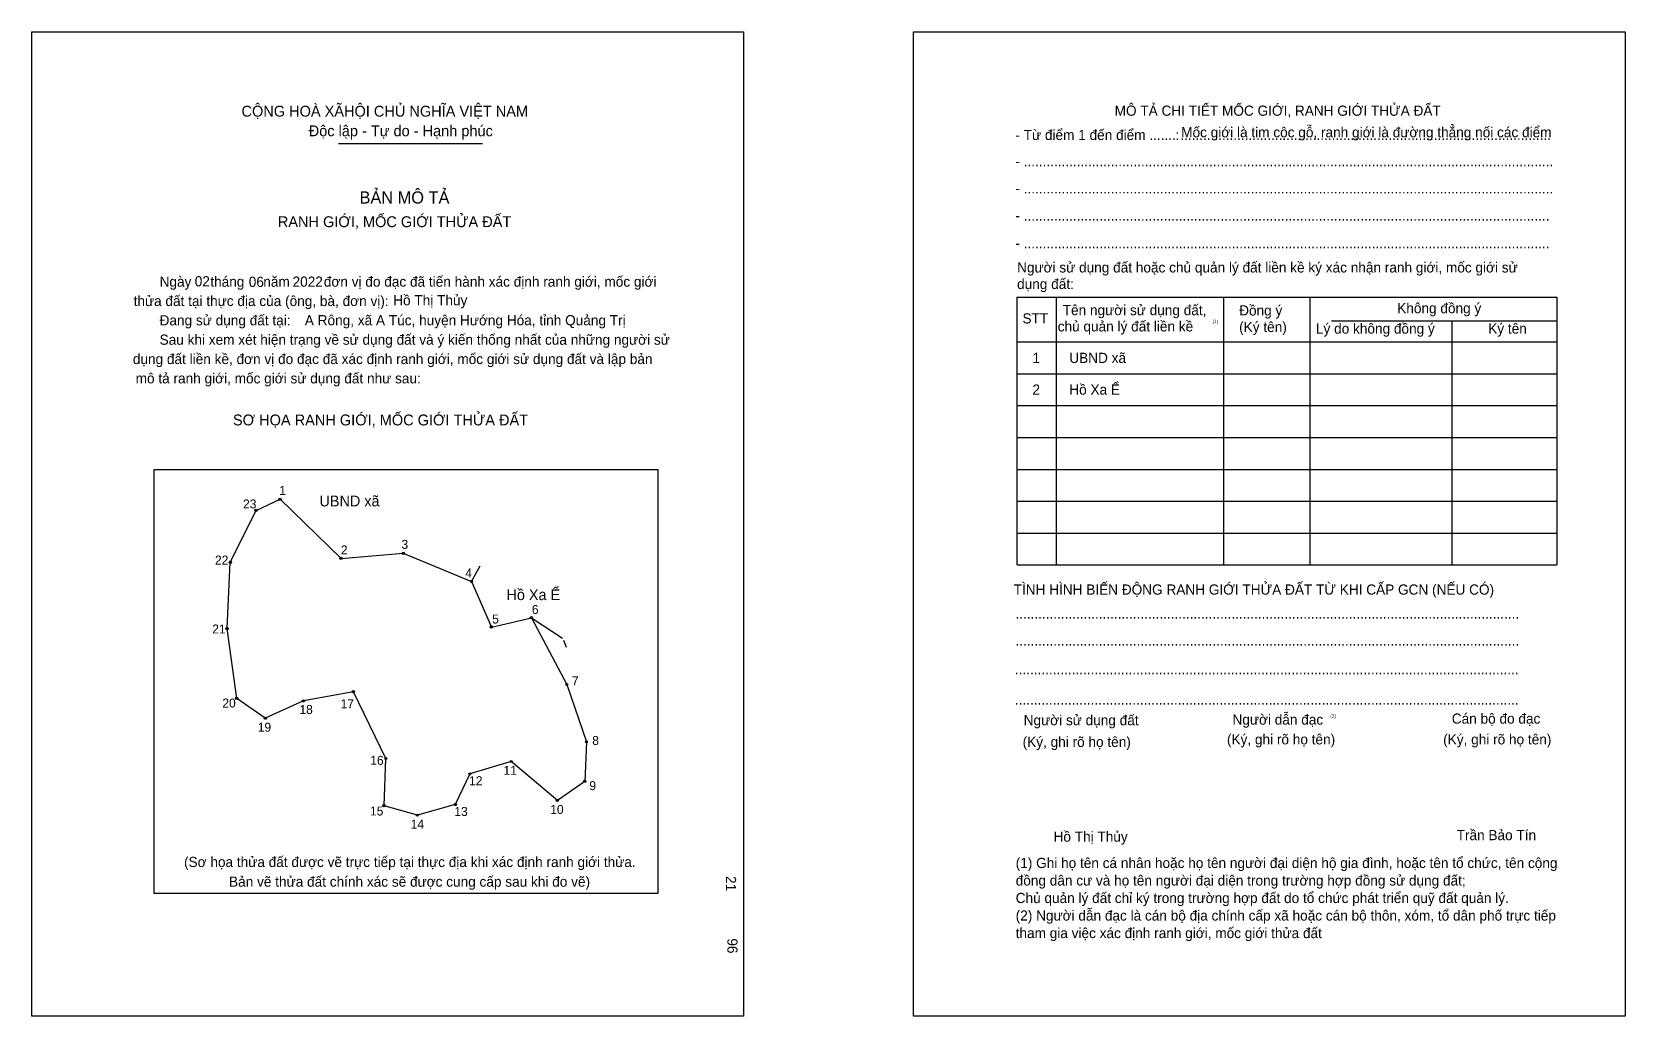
# Model space of a CAD drawing. Extents: x 547424 to 548055, y 1825659 to 1826049.
import ezdxf

# ---------------------------------------------------------------- set-up
doc = ezdxf.new("R2010")
doc.units = 0
for name, color, linetype in [('bmtKhungInTrang1', 7, 'Continuous'), ('bmtKhungInTrang2', 7, 'Continuous'), ('bmtNoiDung', 7, 'Continuous'), ('bmtTemplate', 7, 'Continuous'), ('CanhThua', 7, 'Continuous'), ('MocDinhThua', 7, 'Continuous'), ('RauThua', 7, 'Continuous'), ('SoHieuDinhThua', 7, 'Continuous'), ('TenChuLanCan', 7, 'Continuous')]:
    doc.layers.add(name, color=color, linetype=linetype)

msp = doc.modelspace()

# ---------------------------------------------------------------- linework, layer by layer
at = {"layer": 'bmtKhungInTrang1'}
msp.add_lwpolyline([(547424.48, 1826048.94), (547706.09, 1826048.94), (547706.09, 1825659.44), (547424.48, 1825659.44)], close=True, dxfattribs=at)
at = {"layer": 'bmtKhungInTrang2'}
msp.add_lwpolyline([(547773.24, 1826048.94), (548054.86, 1826048.94), (548054.86, 1825659.44), (547773.24, 1825659.44)], close=True, dxfattribs=at)
at = {"layer": 'bmtTemplate'}
for p, q in [((547545.83, 1826004.8), (547602.78, 1826004.8)), ((547829.74, 1825943.89), (547829.74, 1825838)), ((547895.98, 1825943.89), (547895.98, 1825838)), ((547930.07, 1825944.01), (547930.07, 1825838)), ((548027.89, 1825943.89), (548027.89, 1825838)), ((547938.71, 1825934.56), (548027.89, 1825934.56)), ((547814.29, 1825926.24), (548027.89, 1825926.24)), ((547814.29, 1825913.63), (548027.89, 1825913.63)), ((547814.29, 1825901.03), (548027.89, 1825901.03)), ((547814.29, 1825888.42), (548027.89, 1825888.42)), ((547814.29, 1825875.81), (548027.89, 1825875.81)), ((547814.29, 1825863.21), (548027.89, 1825863.21)), ((547814.29, 1825850.6), (548027.89, 1825850.6)), ((547814.29, 1825838), (548027.89, 1825838))]:
    msp.add_line(p, q, dxfattribs=at)
for points in [[(547814.16, 1825943.89), (548027.89, 1825943.89)], [(547814.16, 1825943.89), (547814.16, 1825838)], [(547986.32, 1825934.43), (547986.32, 1825838)]]:
    msp.add_lwpolyline(points, dxfattribs=at)
msp.add_lwpolyline([(547472.93, 1825707.95), (547472.93, 1825875.8), (547672.19, 1825875.8), (547672.19, 1825707.95)], close=True, dxfattribs=at)
at = {"layer": 'CanhThua'}
for p, q in [((547513.16, 1825859.59), (547522.66, 1825863.99)), ((547522.66, 1825863.99), (547546.79, 1825840.59)), ((547503, 1825839.03), (547513.16, 1825859.59)), ((547501.71, 1825812.8), (547503, 1825839.03)), ((547546.79, 1825840.59), (547571.42, 1825842.6)), ((547571.42, 1825842.6), (547598.4, 1825831.45)), ((547598.4, 1825831.45), (547606.28, 1825813.41)), ((547505.52, 1825785.18), (547501.71, 1825812.8)), ((547606.28, 1825813.41), (547622.11, 1825817.12)), ((547622.11, 1825817.12), (547636.13, 1825790.65)), ((547551.69, 1825787.83), (547531.92, 1825784.18)), ((547564.5, 1825761.41), (547551.69, 1825787.83)), ((547636.13, 1825790.65), (547643.93, 1825768)), ((547516.84, 1825777.32), (547505.52, 1825785.18)), ((547531.92, 1825784.18), (547516.84, 1825777.32)), ((547643.93, 1825768), (547643.2, 1825752.35)), ((547563.81, 1825742.71), (547564.5, 1825761.41)), ((547614.1, 1825760.19), (547597.77, 1825755.3)), ((547632.38, 1825744.8), (547614.1, 1825760.19)), ((547597.77, 1825755.3), (547592, 1825743.16)), ((547643.2, 1825752.35), (547632.38, 1825744.8)), ((547592, 1825743.16), (547577.01, 1825738.99)), ((547577.01, 1825738.99), (547563.81, 1825742.71))]:
    msp.add_line(p, q, dxfattribs=at)
at = {"layer": 'MocDinhThua'}
for centre in [(547522.66, 1825863.99), (547513.16, 1825859.59), (547503, 1825839.03), (547546.79, 1825840.59), (547571.42, 1825842.6), (547598.4, 1825831.45), (547501.71, 1825812.8), (547606.28, 1825813.41), (547622.11, 1825817.12), (547551.69, 1825787.83), (547636.13, 1825790.65), (547505.52, 1825785.18), (547531.92, 1825784.18), (547516.84, 1825777.32), (547643.93, 1825768), (547564.5, 1825761.41), (547597.77, 1825755.3), (547614.1, 1825760.19), (547643.2, 1825752.35), (547563.81, 1825742.71), (547592, 1825743.16), (547632.38, 1825744.8), (547577.01, 1825738.99)]:
    msp.add_circle(centre, 0.427, dxfattribs=at)
at = {"layer": 'RauThua'}
for p, q in [((547598.4, 1825831.45), (547601.83, 1825837.64)), ((547622.11, 1825817.12), (547634.44, 1825809.03)), ((547634.87, 1825808.21), (547635.86, 1825805.43))]:
    msp.add_line(p, q, dxfattribs=at)

# ---------------------------------------------------------------- texts
at = {"layer": 'bmtNoiDung'}
for s, height, p in [('02', 4.029, (547488.92, 1825948.23)), ('06', 4.029, (547510.29, 1825948)), ('2022', 4.029, (547527.62, 1825948.09)), ('Hồ Thị Thủy', 4.0294, (547567.43, 1825940.73)), ('A Rông, xã A Túc, huyện Hướng Hóa, tỉnh Quảng Trị', 4.0294, (547532.47, 1825932.81)), ('1', 4.03, (547820.36, 1825917.92)), ('UBND xã ', 4.029, (547834.94, 1825917.92)), ('2', 4.03, (547820.36, 1825905.37)), ('Hồ Xa Ể ', 4.029, (547834.94, 1825905.37)), ('Hồ Thị Thủy', 4.0294, (547828.7, 1825728.47))]:
    msp.add_text(s, height=height, dxfattribs=at).set_placement(p)
for s, p in [('21', (547699.07, 1825714.88)), ('96', (547699.65, 1825690.22))]:
    msp.add_text(s, height=4.029, rotation=270, dxfattribs=at).set_placement(p)
at = {"layer": 'bmtTemplate'}
for s, height, p in [('CỘNG HOÀ XÃHỘI CHỦ NGHĨA VIỆT NAM', 4.298, (547507.43, 1826015.4)), ('MÔ TẢ CHI TIẾT MỐC GIỚI, RANH GIỚI THỬA ĐẤT', 4.0278, (547852.87, 1826015.74)), ('Độc lập - Tự do - Hạnh phúc', 4.298, (547534.01, 1826007.63)), ('- Từ điểm 1 đến điểm .......', 4.0278, (547813.61, 1826006.14)), (':', 4.03, (547876.89, 1826006.14)), ('Mốc giới là tim cộc gỗ, ranh giới là đường thẳng nối các điểm', 4.0278, (547879.21, 1826007.2)), ('..................................................................................................', 4.0278, (547878.87, 1826006.14)), ('- ............................................................................................................................................', 4.02783, (547813.61, 1825995.7)), ('BẢN MÔ TẢ', 4.835, (547554.12, 1825980.99)), ('- ............................................................................................................................................', 4.02783, (547813.61, 1825984.98)), ('RANH GIỚI, MỐC GIỚI THỬA ĐẤT', 4.298, (547521.8, 1825971.66)), ('- ...........................................................................................................................................', 4.02783, (547813.61, 1825974.27)), ('- ...........................................................................................................................................', 4.02783, (547813.61, 1825963.3)), ('Người sử dụng đất hoặc chủ quản lý đất liền kề ký xác nhận ranh giới, mốc giới sử', 4.0278, (547814.29, 1825953.72)), ('Ngày     tháng     năm         đơn vị đo đạc đã tiến hành xác định ranh giới, mốc giới ', 4.0294, (547475.01, 1825948.09)), ('dụng đất:', 4.028, (547814.29, 1825947.17)), ('thửa đất tại thực địa của (ông, bà, đơn vị):', 4.0294, (547464.73, 1825940.44)), ('Tên người sử dụng đất,', 4.0278, (547832.34, 1825936.83)), ('Đồng ý', 4.028, (547902.14, 1825936.7)), ('Không đồng ý', 4.0278, (547964.69, 1825937.59)), ('Đang sử dụng đất tại:', 4.0294, (547475.01, 1825932.79)), ('STT', 4.028, (547816.4, 1825933.55)), ('chủ quản lý đất liền kề', 4.0278, (547830.36, 1825930.39)), ('(1)', 1.343, (547891.62, 1825933.7)), ('(Ký tên)', 4.028, (547902.14, 1825930.15)), ('Lý do không đồng ý', 4.0278, (547932.53, 1825929.52)), ('Ký tên', 4.028, (548000.69, 1825929.52)), ('Sau khi xem xét hiện trạng về sử dụng đất và ý kiến thống nhất của những người sử ', 4.0294, (547475.01, 1825925.13)), ('dụng đất liền kề, đơn vị đo đạc đã xác định ranh giới, mốc giới sử dụng đất và lập bản', 4.0294, (547464.43, 1825917.48)), ('mô tả ranh giới, mốc giới sử dụng đất như sau:', 4.0294, (547465.54, 1825909.83)), ('SƠ HỌA RANH GIỚI, MỐC GIỚI THỬA ĐẤT', 4.298, (547504.04, 1825893.21)), ('TÌNH HÌNH BIẾN ĐỘNG RANH GIỚI THỬA ĐẤT TỪ KHI CẤP GCN (NẾU CÓ)', 4.0278, (547812.93, 1825826.24)), ('.....................................................................................................................................', 4.03387, (547813.61, 1825816.76)), ('.....................................................................................................................................', 4.03387, (547813.61, 1825806.05)), ('.....................................................................................................................................', 4.03387, (547813.4, 1825794.7)), ('.....................................................................................................................................', 4.03387, (547813.4, 1825782.73)), ('Người sử dụng đất', 4.0278, (547816.89, 1825774.54)), ('Người dẫn đạc', 4.0278, (547899.51, 1825774.79)), ('(2)', 1.343, (547938.19, 1825777.57)), ('Cán bộ đo đạc', 4.0278, (547986.28, 1825775.17)), ('(Ký, ghi rõ họ tên)', 4.0278, (547816.48, 1825765.96)), ('(Ký, ghi rõ họ tên)', 4.0278, (547897.32, 1825766.97)), ('(Ký, ghi rõ họ tên)', 4.0278, (547982.86, 1825766.97)), ('Trần Bảo Tín', 4.0278, (547988.2, 1825729.07)), ('(Sơ họa thửa đất được vẽ trực tiếp tại thực địa khi xác định ranh giới thửa.', 4.0294, (547484.68, 1825718.44)), ('(1) Ghi họ tên cá nhân hoặc họ tên người đại diện hộ gia đình, hoặc tên tổ chức, tên cộng', 4.0278, (547813.73, 1825718.05)), ('Bản vẽ thửa đất chính xác sẽ được cung cấp sau khi đo vẽ)', 4.0294, (547502.49, 1825710.65)), ('đồng dân cư và họ tên người đại diện trong trường hợp đồng sử dụng đất;', 4.0278, (547813.73, 1825711.12)), ('Chủ quản lý đất chỉ ký trong trường hợp đất do tổ chức phát triển quỹ đất quản lý.', 4.0278, (547813.73, 1825704.19)), ('(2) Người dẫn đạc là cán bộ địa chính cấp xã hoặc cán bộ thôn, xóm, tổ dân phố trực tiếp', 4.0278, (547813.73, 1825697.25)), ('tham gia việc xác định ranh giới, mốc giới thửa đất', 4.0278, (547813.73, 1825690.32))]:
    msp.add_text(s, height=height, dxfattribs=at).set_placement(p)
at = {"layer": 'SoHieuDinhThua'}
for s, height, p in [('1', 3.56, (547522.33, 1825865.71)), ('23', 3.556, (547508.03, 1825860.36)), ('2', 3.56, (547546.74, 1825842.16)), ('3', 3.56, (547570.7, 1825844.34)), ('22', 3.556, (547496.93, 1825838.14)), ('4', 3.56, (547595.97, 1825833.03)), ('6', 3.56, (547622.31, 1825818.58)), ('21', 3.556, (547495.85, 1825810.86)), ('5', 3.56, (547606.59, 1825814.81)), ('7', 3.56, (547638.12, 1825790.29)), ('20', 3.556, (547499.84, 1825781.55)), ('18', 3.556, (547530.34, 1825779.01)), ('17', 3.556, (547546.63, 1825781.29)), ('19', 3.556, (547513.86, 1825772)), ('8', 3.56, (547646.18, 1825766.73)), ('16', 3.556, (547558.37, 1825758.9)), ('11', 3.556, (547611.07, 1825754.93)), ('12', 3.556, (547597.46, 1825750.82)), ('9', 3.56, (547645.04, 1825748.86)), ('10', 3.556, (547629.58, 1825739.47)), ('15', 3.556, (547558.27, 1825738.84)), ('14', 3.556, (547574.36, 1825733.65)), ('13', 3.556, (547591.64, 1825738.66))]:
    msp.add_text(s, height=height, dxfattribs=at).set_placement(p)
at = {"layer": 'TenChuLanCan'}
for s, p in [('UBND xã', (547538.26, 1825861.16)), ('Hồ Xa Ể', (547612.25, 1825824.07))]:
    msp.add_text(s, height=4.267, dxfattribs=at).set_placement(p)

doc.saveas('drawing.dxf')
